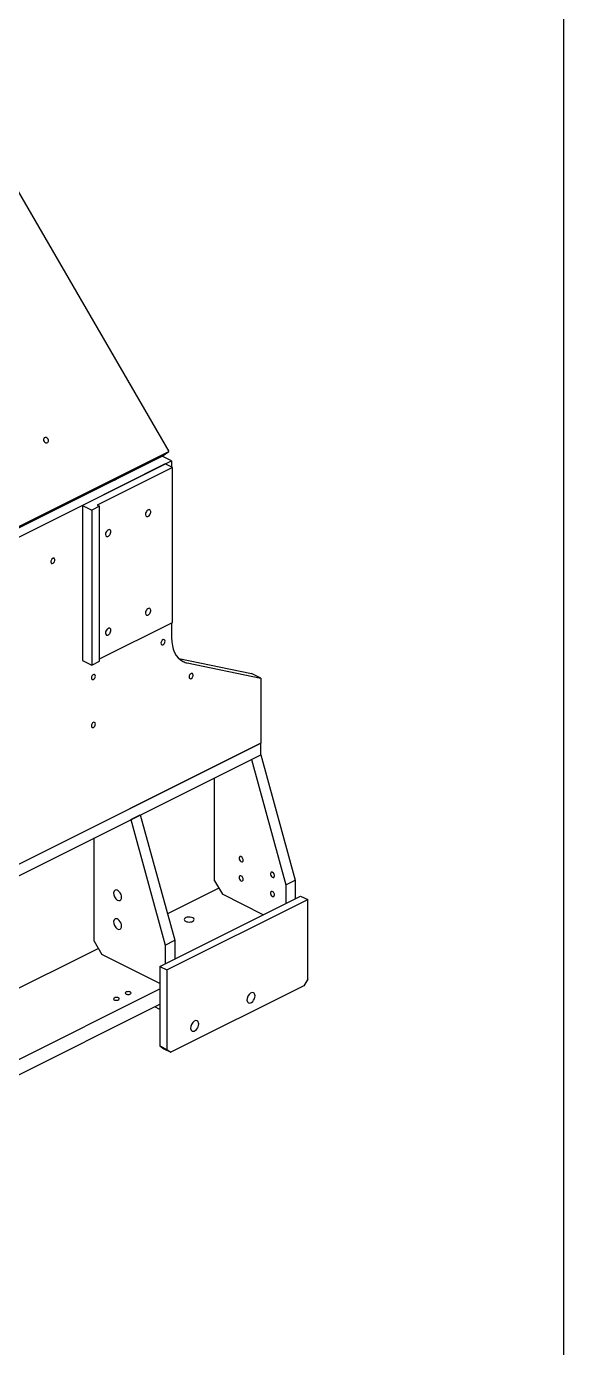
# Model space of a CAD drawing. Extents: x 0 to 1248, y -10 to 833.
# Drawn here: x 1115.4 to 1164, y 81.6 to 201.1 of the extents above; entities that cross this region are included whole.
import ezdxf

# ---------------------------------------------------------------- set-up
doc = ezdxf.new("R2010")
doc.units = 0
doc.layers.get('0').update_dxf_attribs({"lineweight": 13})

msp = doc.modelspace()

# ---------------------------------------------------------------- linework, layer by layer
at = {"color": 7, "lineweight": 25}
for p, q in [((1164, 816), (1164, 25)), ((1114.3534, 186.7744), (1128.3184, 162.6883)), ((1111.3479, 154.203), (1128.3184, 162.6883)), ((1127.7184, 162.2535), (1128.3184, 162.6883)), ((1110.7479, 153.7682), (1127.7184, 162.2535)), ((1110.7482, 153.7676), (1127.7188, 162.2528)), ((1111.5968, 153.3433), (1128.5673, 161.8286)), ((1128.0016, 161.5457), (1120.5063, 157.7981)), ((1128.5673, 161.8286), (1127.7188, 162.2528)), ((1128.638, 161.2275), (1128.0016, 161.5457)), ((1128.5673, 161.8286), (1128.5673, 161.2629)), ((1128.638, 161.2275), (1121.8498, 157.8334)), ((1123.4055, 160.0962), (1124.254, 160.5204)), ((1128.638, 147.1979), (1128.638, 161.2275)), ((1120.5063, 157.7981), (1121.3548, 157.3738)), ((1120.5063, 157.7981), (1120.5063, 143.7685)), ((1121.8498, 157.8334), (1122.062, 157.7274)), ((1122.062, 157.7274), (1121.3548, 157.3738)), ((1121.3548, 157.3738), (1121.3548, 143.3442)), ((1122.062, 143.6977), (1122.062, 157.7274)), ((1122.062, 143.9099), (1128.638, 147.1979)), ((1128.5673, 147.1626), (1128.5673, 145.8428)), ((1120.5063, 143.7685), (1121.3548, 143.3442)), ((1121.3548, 143.3442), (1122.062, 143.6977)), ((1129.2195, 143.9562), (1135.7798, 142.5975)), ((1129.9815, 143.5499), (1136.6284, 142.1733)), ((1136.6284, 142.1733), (1135.7798, 142.5975)), ((1136.6284, 142.1733), (1136.6284, 136.2843)), ((1104.3136, 120.1269), (1136.6284, 136.2843)), ((1136.6284, 136.2843), (1104.3136, 120.1269)), ((1136.6284, 135.2451), (1136.6284, 136.2843)), ((1104.3136, 119.0877), (1136.6284, 135.2451)), ((1135.7798, 134.8208), (1136.6284, 135.2451)), ((1136.6284, 135.2451), (1139.7396, 123.9034)), ((1135.7798, 134.8208), (1138.8911, 123.4791)), ((1132.4564, 123.8385), (1132.4564, 133.1591)), ((1124.8904, 129.3761), (1125.7389, 129.8004)), ((1124.8904, 129.3761), (1128.0016, 118.0344)), ((1125.7389, 129.8004), (1128.8502, 118.4586)), ((1121.567, 118.3938), (1121.567, 127.7144)), ((1132.8457, 123.1672), (1128.1962, 120.8424)), ((1132.4564, 123.8385), (1133.1635, 122.619)), ((1138.8911, 123.4791), (1139.7396, 123.9034)), ((1138.8911, 123.4791), (1138.8911, 121.7903)), ((1139.7396, 123.9034), (1139.7396, 122.2146)), ((1127.5067, 116.0981), (1140.2346, 122.4621)), ((1128.1431, 115.7799), (1140.871, 122.1439)), ((1136.8559, 120.7728), (1133.1635, 122.619)), ((1140.2346, 122.4621), (1140.871, 122.1439)), ((1140.871, 114.9559), (1140.871, 122.1439)), ((1121.567, 118.3938), (1122.2741, 117.1742)), ((1128.0016, 118.0344), (1128.8502, 118.4586)), ((1128.8502, 118.4586), (1128.8502, 116.7699)), ((1121.9562, 117.7224), (1112.489, 112.9888)), ((1127.5067, 114.558), (1122.2741, 117.1742)), ((1128.0016, 118.0344), (1128.0016, 116.3456)), ((1127.5067, 116.0981), (1128.1431, 115.7799)), ((1127.5067, 116.0981), (1127.5067, 108.9101)), ((1128.1431, 115.7799), (1128.1431, 108.5919)), ((1140.871, 114.9559), (1140.5174, 114.3461)), ((1114.0363, 107.3278), (1127.5067, 114.063)), ((1140.5174, 114.3461), (1128.4966, 108.3357)), ((1114.0363, 105.9421), (1127.5067, 112.6773)), ((1127.5067, 112.2153), (1127.0446, 112.4463)), ((1127.5067, 108.9101), (1128.1431, 108.5919)), ((1127.5067, 108.9101), (1127.8602, 108.6539)), ((1127.8602, 108.6539), (1128.4966, 108.3357)), ((1128.1431, 108.5919), (1128.4966, 108.3357))]:
    msp.add_line(p, q, dxfattribs=at)
for centre, major_axis, ratio, start_param, end_param in [((1117.2155, 163.6998), (0.1526, -0.2105), 0.786566, 3.14150321, 6.28309586), ((1117.2155, 163.6998), (0.1526, -0.2105), 0.786566, 1.4417608, 3.14150321), ((1117.2155, 163.6998), (0.1526, -0.2105), 0.786566, 6.28309586, 7.72494611), ((1126.446, 157.1004), (-0.1521, -0.3041), 0.612372, 3.14158461, 5.39710815), ((1126.446, 157.1004), (-0.1521, -0.3041), 0.612372, 5.39710815, 6.28317726), ((1126.446, 157.1004), (-0.1521, -0.3041), 0.612372, 6.28317726, 9.42476992), ((1122.8398, 155.2973), (-0.1521, -0.3041), 0.612372, 3.14158461, 5.39710815), ((1122.8398, 155.2973), (-0.1521, -0.3041), 0.612372, 6.28317726, 9.42476992), ((1122.8398, 155.2973), (-0.1521, -0.3041), 0.612372, 5.39710815, 6.28317726), ((1117.8338, 152.7812), (0.1163, 0.2326), 0.612372, 6.28317726, 8.5387008), ((1117.8338, 152.7812), (0.1163, 0.2326), 0.612372, 3.14158461, 6.28317726), ((1117.8338, 152.7812), (0.1163, 0.2326), 0.612372, 2.25551549, 3.14158461), ((1126.446, 148.1804), (-0.1521, -0.3041), 0.612372, 3.14158461, 5.39710815), ((1126.446, 148.1804), (-0.1521, -0.3041), 0.612372, 6.28317726, 9.42476992), ((1126.446, 148.1804), (-0.1521, -0.3041), 0.612372, 5.39710815, 6.28317726), ((1122.8398, 146.3772), (-0.1521, -0.3041), 0.612372, 3.14158461, 5.39710815), ((1122.8398, 146.3772), (-0.1521, -0.3041), 0.612372, 5.39710815, 6.28317726), ((1122.8398, 146.3772), (-0.1521, -0.3041), 0.612372, 6.28317726, 9.42476992), ((1131.3958, 147.257), (1.7889, 3.5777), 0.612372, 2.25551549, 3.1415569), ((1127.7895, 145.4182), (0.1163, 0.2326), 0.612372, 6.28317726, 9.42476992), ((1127.7895, 145.4182), (0.1163, 0.2326), 0.612372, 3.14158461, 5.39710815), ((1127.7895, 145.4182), (0.1163, 0.2326), 0.612372, 5.39710815, 6.28317726), ((1131.3958, 147.257), (1.7889, 3.5777), 0.612372, 3.1415569, 3.30271304), ((1121.4963, 142.2716), (0.1163, 0.2326), 0.612372, 6.28317726, 9.42476992), ((1121.4963, 142.2716), (0.1163, 0.2326), 0.612372, 3.14158461, 5.39710815), ((1121.4963, 142.2716), (0.1163, 0.2326), 0.612372, 5.39710815, 6.28317726), ((1130.3351, 142.3609), (0.1163, 0.2326), 0.612372, 6.28317726, 9.42476992), ((1130.3351, 142.3609), (0.1163, 0.2326), 0.612372, 3.14158461, 5.39710815), ((1130.3351, 142.3609), (0.1163, 0.2326), 0.612372, 5.39710815, 6.28317726), ((1121.4963, 137.9414), (0.1163, 0.2326), 0.612372, 6.28317726, 9.42476992), ((1121.4963, 137.9414), (0.1163, 0.2326), 0.612372, 3.14158461, 5.39710815), ((1121.4963, 137.9414), (0.1163, 0.2326), 0.612372, 5.39710815, 6.28317726), ((1134.8606, 125.7975), (0.1163, -0.2326), 0.612372, 3.1416007, 6.28319335), ((1134.8606, 125.7975), (0.1163, -0.2326), 0.612372, 0.88607711, 3.1416007), ((1134.8606, 125.7975), (0.1163, -0.2326), 0.612372, 0.00000805, 0.88607711), ((1134.8606, 124.0654), (0.1163, -0.2326), 0.612372, 3.1416007, 6.28319335), ((1134.8606, 124.0654), (0.1163, -0.2326), 0.612372, 0.88607711, 3.1416007), ((1137.689, 124.3832), (0.1163, -0.2326), 0.612372, 3.1416007, 6.28319335), ((1137.689, 124.3832), (0.1163, -0.2326), 0.612372, 0.88607711, 3.1416007), ((1137.689, 124.3832), (0.1163, -0.2326), 0.612372, 0.00000805, 0.88607711), ((1134.8606, 124.0654), (0.1163, -0.2326), 0.612372, 0.00000805, 0.88607711), ((1123.6883, 122.5293), (0.2303, -0.4606), 0.612372, 3.1416007, 6.28319335), ((1123.6883, 122.5293), (0.2303, -0.4606), 0.612372, 0.88607711, 3.1416007), ((1123.6883, 122.5293), (0.2303, -0.4606), 0.612372, 0.00000805, 0.88607711), ((1137.689, 122.6512), (0.1163, -0.2326), 0.612372, 3.1416007, 6.28319335), ((1137.689, 122.6512), (0.1163, -0.2326), 0.612372, 0.88607711, 3.1416007), ((1137.689, 122.6512), (0.1163, -0.2326), 0.612372, 0.00000805, 0.88607711), ((1123.6883, 119.9312), (0.2303, -0.4606), 0.612372, 3.1416007, 6.28319335), ((1123.6883, 119.9312), (0.2303, -0.4606), 0.612372, 0.88607711, 3.1416007), ((1123.6883, 119.9312), (0.2303, -0.4606), 0.612372, 0.00000805, 0.88607711), ((1130.1583, 120.3385), (0.45, 0), 0.5, 0.78539821, 3.14159265), ((1130.1583, 120.3385), (0.45, 0), 0.5, 3.14159265, 6.28318531), ((1130.1583, 120.3385), (0.45, 0), 0.5, 0.00000005, 0.78539821), ((1124.6429, 113.6917), (0.26, 0), 0.5, 0.00000005, 3.14159265), ((1124.6429, 113.6917), (0.26, 0), 0.5, 3.14159265, 3.92699087), ((1124.6429, 113.6917), (0.26, 0), 0.5, 3.92699087, 6.28318531), ((1135.7445, 113.2587), (-0.2303, -0.4606), 0.612372, 3.14158461, 6.28317726), ((1135.7445, 113.2587), (-0.2303, -0.4606), 0.612372, 2.25551549, 3.14158461), ((1123.5822, 113.1614), (0.26, 0), 0.5, 0.78539821, 3.14159265), ((1123.5822, 113.1614), (0.26, 0), 0.5, 3.14159265, 6.28318531), ((1123.5822, 113.1614), (0.26, 0), 0.5, 0.00000005, 0.78539821), ((1135.7445, 113.2587), (-0.2303, -0.4606), 0.612372, 6.28317726, 8.5387008), ((1130.6533, 110.7131), (-0.2303, -0.4606), 0.612372, 3.14158461, 6.28317726), ((1130.6533, 110.7131), (-0.2303, -0.4606), 0.612372, 2.25551549, 3.14158461), ((1130.6533, 110.7131), (-0.2303, -0.4606), 0.612372, 6.28317726, 8.5387008)]:
    msp.add_ellipse(centre, major_axis=major_axis, ratio=ratio, start_param=start_param, end_param=end_param, dxfattribs=at)

doc.saveas('drawing.dxf')
